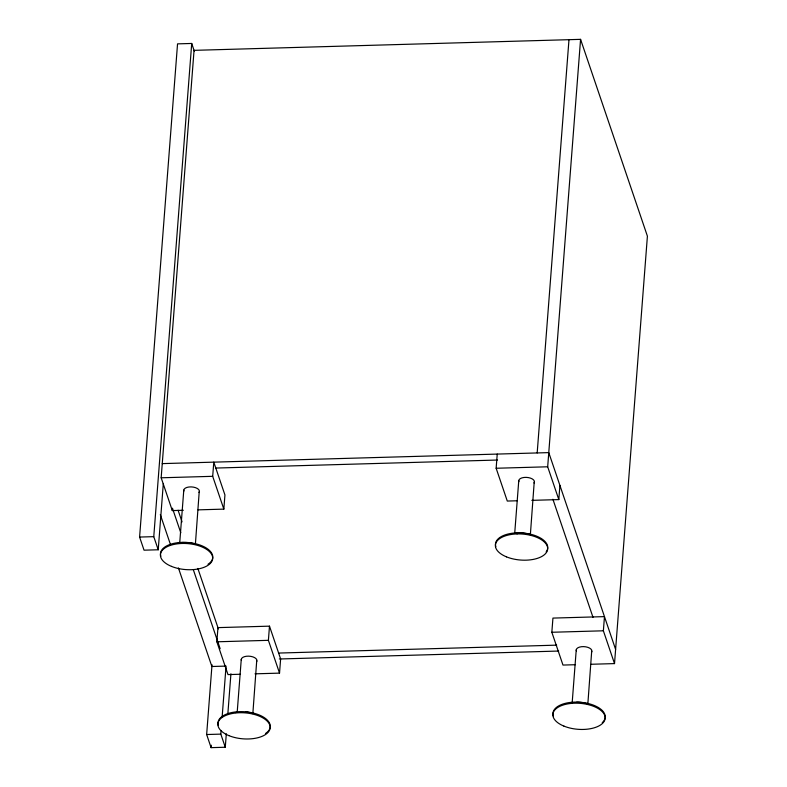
<?xml version="1.0" encoding="UTF-8"?>
<svg xmlns="http://www.w3.org/2000/svg" width="787" height="787" viewBox="0 0 787 787"><rect width="100%" height="100%" fill="white"/><g stroke="black" fill="none" stroke-linecap="round" stroke-linejoin="round"><path stroke-width="1.18" d="M163.303 483.69L158.226 549.779L144.051 550.182L139.594 537.059L177.547 43.865L191.713 43.462L194.31 51.116M158.226 549.779L153.77 536.655L191.713 43.462M183.351 510.271L172.304 510.586L161.168 477.788L194.055 50.348L580.57 39.35L647.406 236.159L614.519 663.598L591.204 664.267M172.304 510.586L172.481 508.225M179.711 543L183.784 490.114A7.86 3.905 4.4 0 1 191.103 486.897A7.86 3.905 4.4 0 1 199.308 490.517L195.373 544.427M182.092 543.473L182.181 542.371M223.842 509.12L212.697 476.322L213.789 462.146L224.934 494.954L223.842 509.12L198.068 509.858M226.312 733.789L225.279 747.247L211.103 747.65L206.647 734.527L212.018 664.769M240.271 674.252L227.994 674.597L216.858 641.798L217.95 627.623L269.488 626.157L280.625 658.955L279.533 673.131L254.998 673.829M211.103 747.65L211.29 745.2M225.279 747.247L220.822 734.123L221.108 730.454M222.141 716.996L225.997 666.815M227.817 714.202L230.925 673.82M237.192 712.255L241.265 659.378A7.86 3.905 4.4 0 1 248.584 656.151A7.86 3.905 4.4 0 1 256.788 659.772L252.843 713.681M279.533 673.131L268.397 640.333L269.488 626.157M517.098 500.778L507.29 501.053L496.144 468.255L497.236 454.079M514.698 533.468L518.771 480.582A7.86 3.905 4.4 0 1 526.09 477.365A7.86 3.905 4.4 0 1 534.294 480.985L530.349 534.894M517.079 533.94L517.167 532.838M537.177 452.948L568.981 39.684M531.825 500.355L558.819 499.588L547.683 466.789L580.57 39.35M558.819 499.588L559.911 485.422M575.248 664.72L562.98 665.064L551.844 632.266L552.936 618.09L604.465 616.624L603.373 630.8L614.519 663.598M572.179 702.722L576.241 649.846A7.86 3.905 4.4 0 1 583.57 646.619A7.86 3.905 4.4 0 1 591.765 650.239L587.83 704.149M162.26 463.612L548.775 452.614L615.611 649.423M215.717 468.058L497.522 460.031M161.168 477.788L212.697 476.322M496.144 468.255L547.683 466.789M139.594 537.059L153.77 536.655M216.858 641.798L268.397 640.333M551.844 632.266L603.373 630.8M278.539 653.062L556.675 645.143M279.326 658.994L558.681 651.046M226.056 666.097L211.88 666.5L178.423 567.948M206.647 734.527L220.822 734.123M517.895 532.947L519.115 532.996M182.909 542.479L184.138 542.528A16.773 8.332 4.4 0 1 187.414 542.597M552.907 499.253L593.005 617.342M178.088 510.242L182.043 521.879M197.842 568.421L218.393 628.921M172.51 508.422L180.784 532.769M193.376 569.867L220.153 648.704M160.312 514.619L170.543 544.761M576.241 649.846L576.379 650.869M518.771 480.582L518.899 481.614M241.265 659.378L241.393 660.401M183.784 490.114L183.902 491.049M199.436 491.541A7.86 3.905 4.4 0 1 199.032 492.524M160.863 556.232A26.207 13.025 4.4 0 1 192.382 543.089A26.207 13.025 4.4 0 1 208.004 564.259M178.039 543.345A16.773 8.332 4.4 0 1 179.967 542.932M188.496 542.686A16.773 8.332 4.4 0 1 195.717 544.299M534.422 482.008A7.86 3.905 4.4 0 1 534.019 482.992M495.849 546.699A26.207 13.025 4.4 0 1 523.985 533.104A26.207 13.025 4.4 0 1 546.158 551.884M516.99 533.124A16.773 8.332 4.4 0 1 527.743 533.881M528.756 534.147A16.773 8.332 4.4 0 1 530.704 534.767M591.903 651.272A7.86 3.905 4.4 0 1 591.499 652.246M553.33 715.954A26.207 13.025 4.4 0 1 583.157 702.565A26.207 13.025 4.4 0 1 602.252 722.623M576.596 702.25A16.773 8.332 4.4 0 1 585.223 703.145M586.236 703.401A16.773 8.332 4.4 0 1 588.174 704.031M256.916 660.805A7.86 3.905 4.4 0 1 256.513 661.778M218.343 725.486A26.207 13.025 4.4 0 1 249.853 712.353A26.207 13.025 4.4 0 1 265.485 733.514M235.52 712.599A16.773 8.332 4.4 0 1 237.448 712.196M245.977 711.95A16.773 8.332 4.4 0 1 252.243 713.229M171.477 566.384A26.207 13.025 4.4 0 0 212.598 559.282A26.207 13.025 4.4 0 0 175.58 544.102A26.207 13.025 4.4 0 0 171.477 566.384M506.464 556.852A26.207 13.025 4.4 0 0 547.575 549.749A26.207 13.025 4.4 0 0 510.556 534.57A26.207 13.025 4.4 0 0 506.464 556.852M563.945 726.116A26.207 13.025 4.4 0 0 605.055 719.003A26.207 13.025 4.4 0 0 568.037 703.834A26.207 13.025 4.4 0 0 563.945 726.116M228.958 735.648A26.207 13.025 4.4 0 0 270.069 728.536A26.207 13.025 4.4 0 0 233.05 713.366A26.207 13.025 4.4 0 0 228.958 735.648"/></g></svg>
